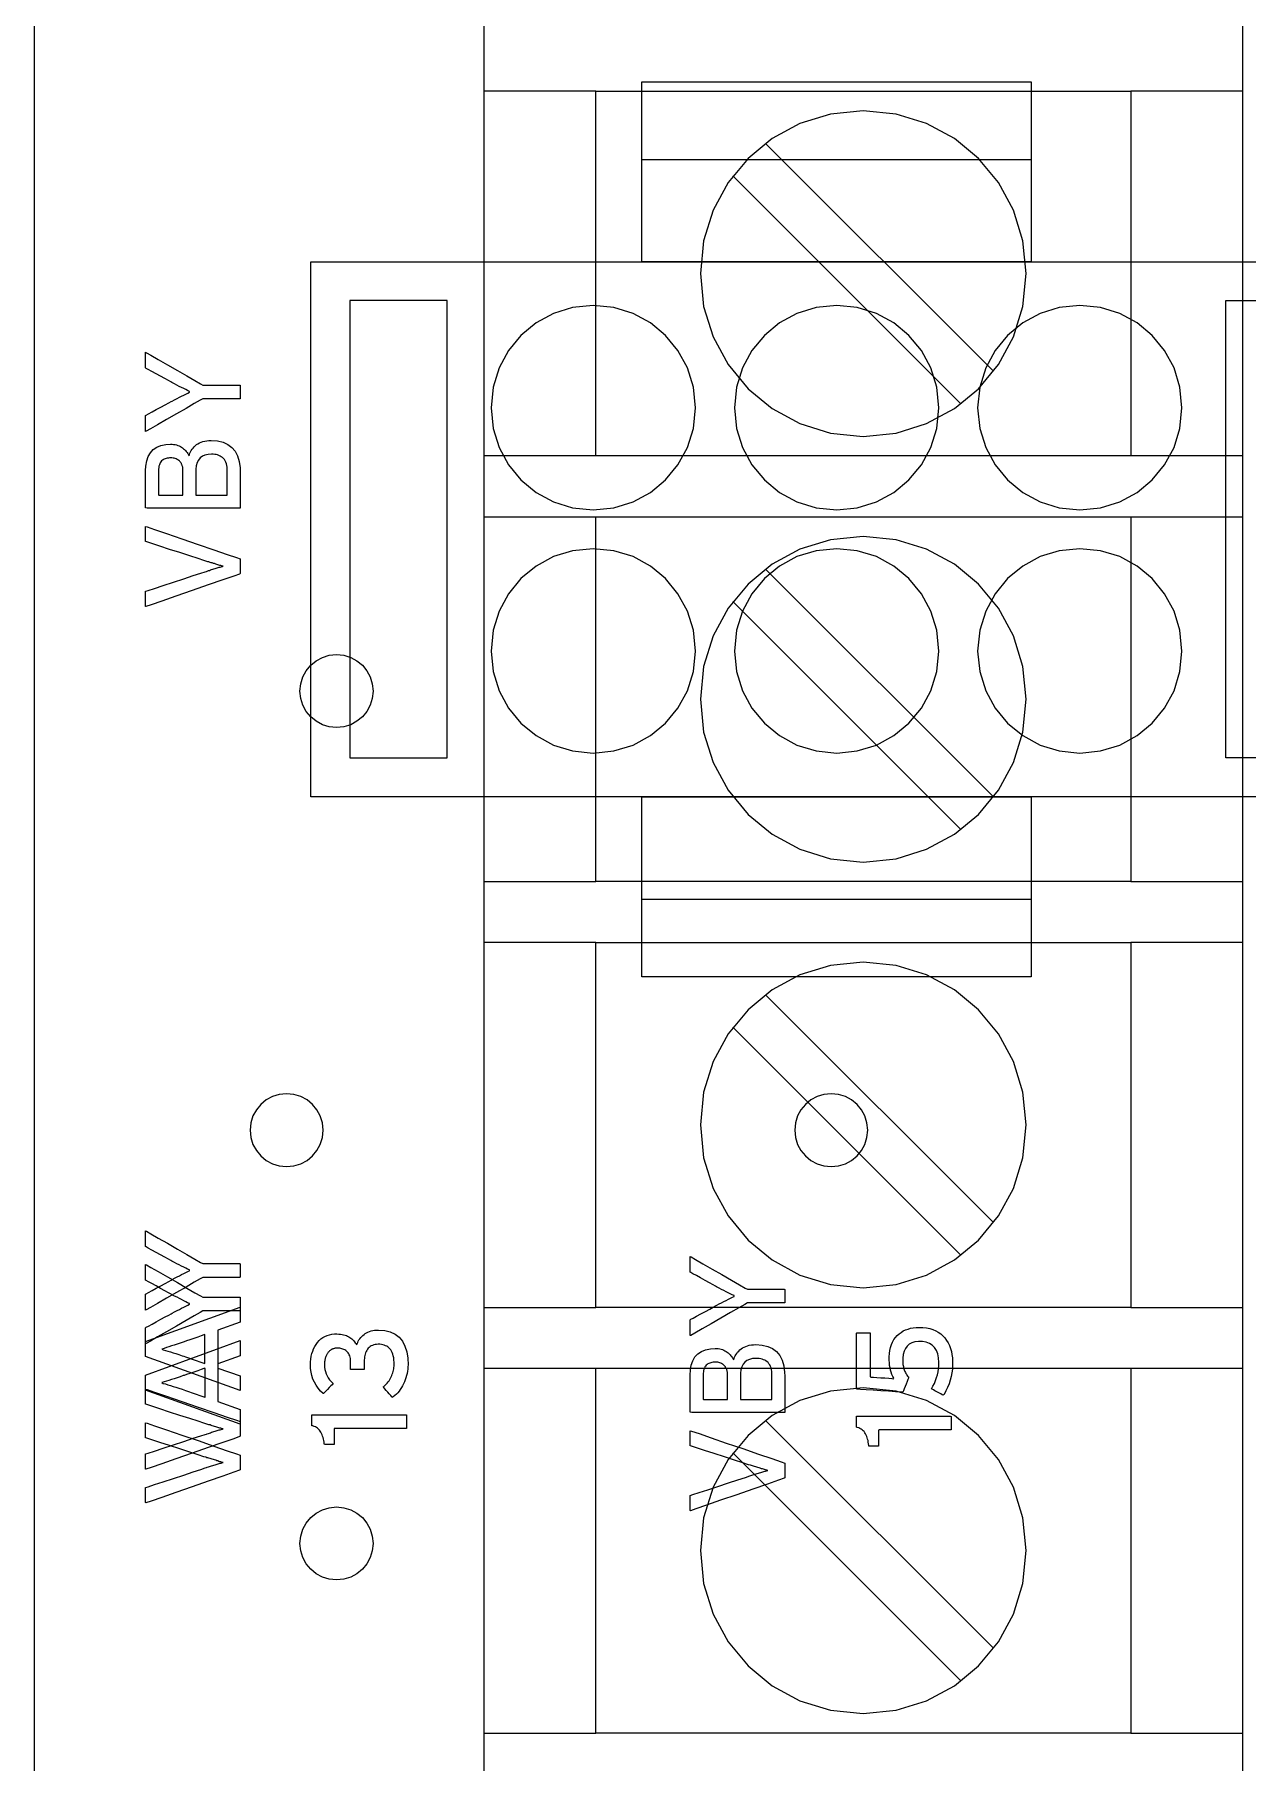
# Model space of a CAD drawing. Extents: x 1 to 47.7, y 0.2 to 35.
# Drawn here: x 38.361 to 39.608, y 9.098 to 10.874 of the extents above; entities that cross this region are included whole.
import ezdxf

# ---------------------------------------------------------------- set-up
doc = ezdxf.new("R2010")
doc.units = 0
doc.header["$MEASUREMENT"] = 0
for name, color, linetype in [('1_1__SCREW_TERMINAL_BLOCK_', 7, 'CONTINUOUS'), ('1_2__CONNECTORIZED_RELAY__', 7, 'CONTINUOUS'), ('8_0_____DWG', 7, 'CONTINUOUS')]:
    doc.layers.add(name, color=color, linetype=linetype)

msp = doc.modelspace()

# ---------------------------------------------------------------- linework, layer by layer
at = {"layer": '1_1__SCREW_TERMINAL_BLOCK_'}
for points in [[(38.823, 10.9467), (38.823, 10.7216), (38.823, 10.2521), (38.823, 10.0206), (38.823, 9.7999), (38.823, 9.6956), (38.823, 9.5964), (38.823, 9.5033), (38.823, 9.4168), (38.823, 9.338), (38.823, 9.2675), (38.823, 9.2062), (38.823, 9.1549), (38.823, 9.1144), (38.823, 9.0856)], [(39.603, 9.0856), (39.603, 9.1144), (39.603, 9.1549), (39.603, 9.2062), (39.603, 9.2675), (39.603, 9.338), (39.603, 9.4168), (39.603, 9.5033), (39.603, 9.5964), (39.603, 9.6956), (39.603, 9.7999), (39.603, 10.0206), (39.603, 10.2521), (39.603, 10.7216), (39.603, 10.9467)], [(38.9381, 10.8156), (38.823, 10.8156)], [(39.4879, 10.8156), (39.4879, 10.4406), (38.9381, 10.4406), (38.9381, 10.8156), (39.4879, 10.8156)], [(39.603, 10.8156), (39.4879, 10.8156)], [(39.1124, 10.7618), (39.3467, 10.5276)], [(39.3133, 10.4942), (39.079, 10.7284)], [(38.9381, 10.4406), (38.823, 10.4406)], [(39.603, 10.4406), (39.4879, 10.4406)], [(38.823, 10.3781), (38.9381, 10.3781)], [(39.4879, 10.3781), (39.4879, 10.0031), (38.9381, 10.0031), (38.9381, 10.3781), (39.4879, 10.3781)], [(39.4879, 10.3781), (39.603, 10.3781)], [(39.1124, 10.3243), (39.3467, 10.0901)], [(39.3133, 10.0566), (39.079, 10.2909)], [(38.823, 10.0031), (38.9381, 10.0031)], [(39.4879, 10.0031), (39.603, 10.0031)], [(38.9381, 9.9405), (38.823, 9.9405)], [(39.4879, 9.9405), (39.4879, 9.5655), (38.9381, 9.5655), (38.9381, 9.9405), (39.4879, 9.9405)], [(39.603, 9.9405), (39.4879, 9.9405)], [(39.1124, 9.8868), (39.3467, 9.6527)], [(39.3133, 9.6193), (39.079, 9.8535)], [(38.5727, 9.5503), (38.5497, 9.5422), (38.5497, 9.5032), (38.5727, 9.4952), (38.5727, 9.48), (38.4755, 9.515), (38.4755, 9.5305), (38.5727, 9.5659), (38.5727, 9.5503)], [(38.823, 9.5655), (38.9381, 9.5655)], [(39.4879, 9.5655), (39.603, 9.5655)], [(38.823, 9.503), (38.9381, 9.503)], [(39.4879, 9.503), (39.4879, 9.128), (38.9381, 9.128), (38.9381, 9.503), (39.4879, 9.503)], [(39.4879, 9.503), (39.603, 9.503)], [(39.1124, 9.4494), (39.3467, 9.2152)], [(39.3133, 9.1817), (39.079, 9.416)], [(38.823, 9.128), (38.9381, 9.128)], [(39.4879, 9.128), (39.603, 9.128)]]:
    msp.add_lwpolyline(points, dxfattribs=at)
for points in [[(39.213, 10.7954), (39.1793, 10.792), (39.1479, 10.7823), (39.1195, 10.7668), (39.0947, 10.7464), (39.0742, 10.7216), (39.0588, 10.6932), (39.049, 10.6618), (39.0456, 10.628), (39.049, 10.5943), (39.0588, 10.5629), (39.0742, 10.5345), (39.0947, 10.5097), (39.1195, 10.4893), (39.1479, 10.4739), (39.1793, 10.4641), (39.213, 10.4607), (39.2467, 10.4641), (39.2781, 10.4739), (39.3066, 10.4893), (39.3314, 10.5097), (39.3518, 10.5345), (39.3673, 10.5629), (39.377, 10.5943), (39.3804, 10.628), (39.377, 10.6618), (39.3673, 10.6932), (39.3518, 10.7216), (39.3314, 10.7464), (39.3066, 10.7668), (39.2781, 10.7823), (39.2467, 10.792)], [(38.5343, 10.5134), (38.5357, 10.5134), (38.5395, 10.5134), (38.545, 10.5134), (38.5514, 10.5134), (38.558, 10.5134), (38.5642, 10.5134), (38.5691, 10.5134), (38.5721, 10.5134), (38.5727, 10.5134), (38.5727, 10.5125), (38.5727, 10.5109), (38.5727, 10.5087), (38.5727, 10.5063), (38.5727, 10.5039), (38.5727, 10.5018), (38.5727, 10.5002), (38.5727, 10.4994), (38.572, 10.4993), (38.5687, 10.4993), (38.5636, 10.4993), (38.5574, 10.4993), (38.5508, 10.4993), (38.5444, 10.4993), (38.5391, 10.4993), (38.5355, 10.4993), (38.5343, 10.4993), (38.5317, 10.4979), (38.5256, 10.4944), (38.5171, 10.4895), (38.5072, 10.4838), (38.4971, 10.478), (38.4878, 10.4727), (38.4805, 10.4685), (38.4762, 10.466), (38.4755, 10.4657), (38.4755, 10.4669), (38.4755, 10.4689), (38.4755, 10.4714), (38.4755, 10.4743), (38.4755, 10.4771), (38.4755, 10.4795), (38.4755, 10.4813), (38.4755, 10.4821), (38.4762, 10.4825), (38.4786, 10.4838), (38.4822, 10.4858), (38.4866, 10.4882), (38.4913, 10.4907), (38.4956, 10.4931), (38.4993, 10.4951), (38.5017, 10.4964), (38.5028, 10.497), (38.5054, 10.4984), (38.5079, 10.4997), (38.5103, 10.5009), (38.5126, 10.5021), (38.5148, 10.5032), (38.5169, 10.5042), (38.5189, 10.5052), (38.5208, 10.5061), (38.5206, 10.5069), (38.5188, 10.5078), (38.5168, 10.5088), (38.5147, 10.5098), (38.5125, 10.5109), (38.5102, 10.5121), (38.5078, 10.5133), (38.5053, 10.5146), (38.5027, 10.516), (38.5016, 10.5166), (38.4991, 10.518), (38.4954, 10.5201), (38.4909, 10.5225), (38.4863, 10.525), (38.4819, 10.5274), (38.4783, 10.5294), (38.4761, 10.5306), (38.4755, 10.531), (38.4755, 10.5319), (38.4755, 10.5337), (38.4755, 10.5362), (38.4755, 10.5389), (38.4755, 10.5417), (38.4755, 10.5442), (38.4755, 10.5461), (38.4755, 10.5471), (38.4765, 10.5467), (38.4811, 10.544), (38.4886, 10.5397), (38.498, 10.5343), (38.5082, 10.5285), (38.518, 10.5228), (38.5263, 10.518), (38.5321, 10.5147)], [(38.5429, 10.4566), (38.5495, 10.456), (38.5552, 10.4547), (38.5602, 10.4524), (38.5643, 10.4493), (38.5676, 10.4454), (38.5701, 10.4406), (38.5717, 10.4349), (38.5726, 10.4284), (38.5727, 10.4241), (38.5727, 10.4215), (38.5727, 10.4169), (38.5727, 10.4111), (38.5727, 10.4046), (38.5727, 10.3982), (38.5727, 10.3927), (38.5727, 10.3887), (38.5727, 10.387), (38.5698, 10.387), (38.5606, 10.387), (38.547, 10.387), (38.5307, 10.387), (38.5138, 10.387), (38.498, 10.387), (38.4852, 10.387), (38.4772, 10.387), (38.4755, 10.3871), (38.4755, 10.3895), (38.4755, 10.394), (38.4755, 10.4), (38.4755, 10.4067), (38.4755, 10.4133), (38.4755, 10.4192), (38.4755, 10.4235), (38.4755, 10.4256), (38.4758, 10.4302), (38.4767, 10.4355), (38.4783, 10.4401), (38.4805, 10.4439), (38.4835, 10.4471), (38.4871, 10.4495), (38.4914, 10.4513), (38.4964, 10.4523), (38.5012, 10.4527), (38.5028, 10.4526), (38.5044, 10.4525), (38.5059, 10.4522), (38.5074, 10.4519), (38.5087, 10.4514), (38.5101, 10.4509), (38.5113, 10.4503), (38.5125, 10.4496), (38.5136, 10.4488), (38.5146, 10.448), (38.5156, 10.4471), (38.5166, 10.4461), (38.5174, 10.4451), (38.5182, 10.4441), (38.519, 10.443), (38.5197, 10.4418), (38.5203, 10.4408), (38.5207, 10.4422), (38.5212, 10.4436), (38.5218, 10.4449), (38.5225, 10.4462), (38.5234, 10.4474), (38.5243, 10.4487), (38.5254, 10.4499), (38.5266, 10.4511), (38.5279, 10.4522), (38.5294, 10.4532), (38.5309, 10.4541), (38.5326, 10.4548), (38.5344, 10.4554), (38.5363, 10.4559), (38.5384, 10.4562), (38.5406, 10.4565)], [(38.5433, 10.4425), (38.5397, 10.4422), (38.5366, 10.4414), (38.5339, 10.4402), (38.5317, 10.4385), (38.5299, 10.4363), (38.5285, 10.4337), (38.5276, 10.4306), (38.5272, 10.4271), (38.5272, 10.4253), (38.5272, 10.4231), (38.5272, 10.4196), (38.5272, 10.4153), (38.5272, 10.4107), (38.5272, 10.4064), (38.5272, 10.4029), (38.5272, 10.4007), (38.5273, 10.4003), (38.5294, 10.4003), (38.5333, 10.4003), (38.5385, 10.4003), (38.5443, 10.4003), (38.5499, 10.4003), (38.5547, 10.4003), (38.5582, 10.4003), (38.5594, 10.4003), (38.5594, 10.4013), (38.5594, 10.4039), (38.5594, 10.4077), (38.5594, 10.4121), (38.5594, 10.4165), (38.5594, 10.4206), (38.5594, 10.4237), (38.5594, 10.4253), (38.5594, 10.4269), (38.5593, 10.4289), (38.559, 10.4308), (38.5586, 10.4326), (38.558, 10.4342), (38.5573, 10.4356), (38.5565, 10.4369), (38.5556, 10.438), (38.5545, 10.439), (38.5534, 10.4398), (38.5522, 10.4405), (38.551, 10.4411), (38.5496, 10.4416), (38.5481, 10.442), (38.5466, 10.4422), (38.545, 10.4424)], [(38.5016, 10.4386), (38.5003, 10.4385), (38.4991, 10.4384), (38.4979, 10.4382), (38.4968, 10.438), (38.4958, 10.4376), (38.4947, 10.4372), (38.4938, 10.4367), (38.4929, 10.4361), (38.492, 10.4354), (38.4913, 10.4345), (38.4907, 10.4335), (38.4901, 10.4325), (38.4897, 10.4313), (38.4893, 10.43), (38.4891, 10.4286), (38.4889, 10.4271), (38.4888, 10.4255), (38.4888, 10.4246), (38.4888, 10.422), (38.4888, 10.4183), (38.4888, 10.414), (38.4888, 10.4096), (38.4888, 10.4055), (38.4888, 10.4023), (38.4888, 10.4005), (38.4891, 10.4003), (38.4909, 10.4003), (38.4941, 10.4003), (38.4981, 10.4003), (38.5025, 10.4003), (38.5068, 10.4003), (38.5105, 10.4003), (38.513, 10.4003), (38.514, 10.4003), (38.514, 10.4012), (38.514, 10.4038), (38.514, 10.4075), (38.514, 10.4118), (38.514, 10.4162), (38.514, 10.4203), (38.514, 10.4234), (38.514, 10.4253), (38.514, 10.4259), (38.514, 10.4268), (38.5139, 10.4275), (38.5138, 10.4283), (38.5137, 10.429), (38.5135, 10.4297), (38.5133, 10.4304), (38.5131, 10.431), (38.5128, 10.4316), (38.5126, 10.4321), (38.5123, 10.4327), (38.512, 10.4332), (38.5117, 10.4337), (38.5114, 10.4341), (38.511, 10.4346), (38.5106, 10.435), (38.5103, 10.4354), (38.5097, 10.436), (38.5088, 10.4366), (38.5079, 10.4371), (38.507, 10.4376), (38.506, 10.4379), (38.5049, 10.4382), (38.5039, 10.4384), (38.5027, 10.4385)], [(38.5727, 10.3348), (38.5727, 10.3343), (38.5727, 10.3327), (38.5727, 10.3305), (38.5727, 10.328), (38.5727, 10.3253), (38.5727, 10.3228), (38.5727, 10.3209), (38.5727, 10.3197), (38.5722, 10.3192), (38.5662, 10.3172), (38.5549, 10.3132), (38.54, 10.308), (38.5234, 10.3023), (38.5068, 10.2965), (38.4922, 10.2914), (38.4813, 10.2876), (38.4758, 10.2857), (38.4755, 10.286), (38.4755, 10.2873), (38.4755, 10.2894), (38.4755, 10.292), (38.4755, 10.2947), (38.4755, 10.2973), (38.4755, 10.2995), (38.4755, 10.301), (38.4756, 10.3015), (38.4783, 10.3024), (38.4847, 10.3045), (38.4937, 10.3075), (38.5041, 10.3109), (38.5148, 10.3144), (38.5245, 10.3176), (38.5323, 10.3201), (38.5368, 10.3216), (38.538, 10.322), (38.539, 10.3223), (38.5401, 10.3227), (38.5412, 10.323), (38.5423, 10.3234), (38.5434, 10.3238), (38.5445, 10.3241), (38.5457, 10.3245), (38.5469, 10.3249), (38.5481, 10.3253), (38.5492, 10.3256), (38.5503, 10.3259), (38.5513, 10.3262), (38.5522, 10.3264), (38.5531, 10.3267), (38.554, 10.3269), (38.5547, 10.3271), (38.5552, 10.3273), (38.5545, 10.3274), (38.5537, 10.3276), (38.5528, 10.3279), (38.5519, 10.3281), (38.5509, 10.3284), (38.5499, 10.3288), (38.5488, 10.3291), (38.5476, 10.3295), (38.5464, 10.3299), (38.5452, 10.3302), (38.544, 10.3306), (38.5429, 10.3309), (38.5418, 10.3312), (38.5406, 10.3316), (38.5396, 10.3319), (38.5385, 10.3322), (38.5375, 10.3325), (38.5355, 10.3332), (38.5297, 10.3351), (38.5211, 10.3379), (38.5108, 10.3412), (38.5002, 10.3446), (38.4901, 10.3479), (38.482, 10.3505), (38.4768, 10.3522), (38.4755, 10.3526), (38.4755, 10.3535), (38.4755, 10.3553), (38.4755, 10.3576), (38.4755, 10.3603), (38.4755, 10.3629), (38.4755, 10.3653), (38.4755, 10.3671), (38.4755, 10.3681), (38.4771, 10.3677), (38.4847, 10.3651), (38.4972, 10.3608), (38.5127, 10.3554), (38.5295, 10.3497), (38.5457, 10.3441), (38.5595, 10.3394), (38.5691, 10.3361)], [(39.213, 10.3579), (39.1793, 10.3545), (39.1479, 10.3448), (39.1195, 10.3293), (39.0947, 10.3089), (39.0742, 10.2841), (39.0588, 10.2557), (39.049, 10.2242), (39.0456, 10.1905), (39.049, 10.1568), (39.0588, 10.1254), (39.0742, 10.097), (39.0947, 10.0722), (39.1195, 10.0518), (39.1479, 10.0364), (39.1793, 10.0266), (39.213, 10.0232), (39.2467, 10.0266), (39.2781, 10.0364), (39.3066, 10.0518), (39.3314, 10.0722), (39.3518, 10.097), (39.3673, 10.1254), (39.377, 10.1568), (39.3804, 10.1905), (39.377, 10.2242), (39.3673, 10.2557), (39.3518, 10.2841), (39.3314, 10.3089), (39.3066, 10.3293), (39.2781, 10.3448), (39.2467, 10.3545)], [(38.6718, 10.2365), (38.6793, 10.2357), (38.6864, 10.2335), (38.6927, 10.2301), (38.6983, 10.2255), (38.7029, 10.2199), (38.7063, 10.2136), (38.7085, 10.2065), (38.7093, 10.199), (38.7085, 10.1914), (38.7063, 10.1844), (38.7029, 10.178), (38.6983, 10.1724), (38.6927, 10.1679), (38.6864, 10.1644), (38.6793, 10.1622), (38.6718, 10.1615), (38.6642, 10.1622), (38.6572, 10.1644), (38.6508, 10.1679), (38.6452, 10.1724), (38.6407, 10.178), (38.6372, 10.1844), (38.635, 10.1914), (38.6342, 10.199), (38.635, 10.2065), (38.6372, 10.2136), (38.6407, 10.2199), (38.6452, 10.2255), (38.6508, 10.2301), (38.6572, 10.2335), (38.6642, 10.2357)], [(39.213, 9.9204), (39.1793, 9.917), (39.1479, 9.9072), (39.1195, 9.8918), (39.0947, 9.8714), (39.0742, 9.8466), (39.0588, 9.8182), (39.049, 9.7868), (39.0456, 9.7531), (39.049, 9.7194), (39.0588, 9.6879), (39.0742, 9.6595), (39.0947, 9.6347), (39.1195, 9.6143), (39.1479, 9.5988), (39.1793, 9.5891), (39.213, 9.5857), (39.2467, 9.5891), (39.2781, 9.5988), (39.3066, 9.6143), (39.3314, 9.6347), (39.3518, 9.6595), (39.3673, 9.6879), (39.377, 9.7194), (39.3804, 9.7531), (39.377, 9.7868), (39.3673, 9.8182), (39.3518, 9.8466), (39.3314, 9.8714), (39.3066, 9.8918), (39.2781, 9.9072), (39.2467, 9.917)], [(38.5343, 9.6105), (38.5357, 9.6105), (38.5395, 9.6105), (38.545, 9.6105), (38.5514, 9.6105), (38.558, 9.6105), (38.5642, 9.6105), (38.5691, 9.6105), (38.5721, 9.6105), (38.5727, 9.6104), (38.5727, 9.6096), (38.5727, 9.6079), (38.5727, 9.6058), (38.5727, 9.6034), (38.5727, 9.601), (38.5727, 9.5988), (38.5727, 9.5972), (38.5727, 9.5965), (38.572, 9.5964), (38.5687, 9.5964), (38.5636, 9.5964), (38.5574, 9.5964), (38.5508, 9.5964), (38.5444, 9.5964), (38.5391, 9.5964), (38.5355, 9.5964), (38.5343, 9.5964), (38.5317, 9.5949), (38.5256, 9.5914), (38.5171, 9.5865), (38.5072, 9.5809), (38.4971, 9.5751), (38.4878, 9.5697), (38.4805, 9.5655), (38.4762, 9.5631), (38.4755, 9.5628), (38.4755, 9.5639), (38.4755, 9.5659), (38.4755, 9.5685), (38.4755, 9.5713), (38.4755, 9.5741), (38.4755, 9.5766), (38.4755, 9.5784), (38.4755, 9.5792), (38.4762, 9.5796), (38.4786, 9.5809), (38.4822, 9.5829), (38.4866, 9.5853), (38.4913, 9.5878), (38.4956, 9.5902), (38.4993, 9.5922), (38.5017, 9.5935), (38.5028, 9.5941), (38.5054, 9.5955), (38.5079, 9.5968), (38.5103, 9.598), (38.5126, 9.5992), (38.5148, 9.6003), (38.5169, 9.6013), (38.5189, 9.6023), (38.5208, 9.6032), (38.5206, 9.604), (38.5188, 9.6049), (38.5168, 9.6059), (38.5147, 9.6069), (38.5125, 9.608), (38.5102, 9.6092), (38.5078, 9.6104), (38.5053, 9.6117), (38.5027, 9.6131), (38.5016, 9.6137), (38.4991, 9.6151), (38.4954, 9.6171), (38.4909, 9.6196), (38.4863, 9.6221), (38.4819, 9.6245), (38.4783, 9.6265), (38.4761, 9.6277), (38.4755, 9.628), (38.4755, 9.629), (38.4755, 9.6308), (38.4755, 9.6332), (38.4755, 9.636), (38.4755, 9.6388), (38.4755, 9.6413), (38.4755, 9.6432), (38.4755, 9.6442), (38.4765, 9.6438), (38.4811, 9.6411), (38.4886, 9.6368), (38.498, 9.6314), (38.5082, 9.6255), (38.518, 9.6199), (38.5263, 9.6151), (38.5321, 9.6118)], [(38.5143, 9.5299), (38.5111, 9.5288), (38.508, 9.5278), (38.5051, 9.5268), (38.5023, 9.5259), (38.4996, 9.525), (38.497, 9.5242), (38.4946, 9.5234), (38.4923, 9.5227), (38.4937, 9.5221), (38.496, 9.5214), (38.4985, 9.5206), (38.5011, 9.5198), (38.5039, 9.5189), (38.5068, 9.518), (38.5099, 9.517), (38.5131, 9.5159), (38.5147, 9.5153), (38.5166, 9.5147), (38.5197, 9.5136), (38.5235, 9.5123), (38.5276, 9.5109), (38.5314, 9.5095), (38.5344, 9.5085), (38.5363, 9.5078), (38.5366, 9.5079), (38.5366, 9.51), (38.5366, 9.5139), (38.5366, 9.5189), (38.5366, 9.5243), (38.5366, 9.5296), (38.5366, 9.534), (38.5366, 9.5369), (38.5366, 9.5377), (38.5354, 9.5372), (38.5327, 9.5363), (38.5291, 9.535), (38.525, 9.5336), (38.5211, 9.5323), (38.5176, 9.5311), (38.5152, 9.5302)], [(39.213, 9.4828), (39.1793, 9.4794), (39.1479, 9.4697), (39.1195, 9.4543), (39.0947, 9.4338), (39.0742, 9.4091), (39.0588, 9.3807), (39.049, 9.3493), (39.0456, 9.3156), (39.049, 9.2818), (39.0588, 9.2504), (39.0742, 9.222), (39.0947, 9.1972), (39.1195, 9.1767), (39.1479, 9.1613), (39.1793, 9.1516), (39.213, 9.1482), (39.2467, 9.1516), (39.2781, 9.1613), (39.3066, 9.1767), (39.3314, 9.1972), (39.3518, 9.222), (39.3673, 9.2504), (39.377, 9.2818), (39.3804, 9.3156), (39.377, 9.3493), (39.3673, 9.3807), (39.3518, 9.4091), (39.3314, 9.4338), (39.3066, 9.4543), (39.2781, 9.4697), (39.2467, 9.4794)], [(38.5727, 9.4482), (38.5727, 9.4477), (38.5727, 9.4461), (38.5727, 9.444), (38.5727, 9.4414), (38.5727, 9.4387), (38.5727, 9.4363), (38.5727, 9.4343), (38.5727, 9.4331), (38.5722, 9.4327), (38.5662, 9.4306), (38.5549, 9.4266), (38.54, 9.4215), (38.5234, 9.4157), (38.5068, 9.4099), (38.4922, 9.4048), (38.4813, 9.401), (38.4758, 9.3992), (38.4755, 9.3994), (38.4755, 9.4007), (38.4755, 9.4028), (38.4755, 9.4054), (38.4755, 9.4081), (38.4755, 9.4107), (38.4755, 9.4129), (38.4755, 9.4144), (38.4756, 9.4149), (38.4783, 9.4158), (38.4847, 9.4179), (38.4937, 9.4209), (38.5041, 9.4243), (38.5148, 9.4278), (38.5245, 9.431), (38.5323, 9.4335), (38.5368, 9.435), (38.538, 9.4354), (38.539, 9.4357), (38.5401, 9.4361), (38.5412, 9.4364), (38.5423, 9.4368), (38.5434, 9.4372), (38.5445, 9.4376), (38.5457, 9.4379), (38.5469, 9.4383), (38.5481, 9.4387), (38.5492, 9.439), (38.5503, 9.4393), (38.5513, 9.4396), (38.5522, 9.4398), (38.5531, 9.4401), (38.554, 9.4403), (38.5547, 9.4405), (38.5552, 9.4407), (38.5545, 9.4409), (38.5537, 9.4411), (38.5528, 9.4413), (38.5519, 9.4416), (38.5509, 9.4418), (38.5499, 9.4422), (38.5488, 9.4425), (38.5476, 9.4429), (38.5464, 9.4433), (38.5452, 9.4436), (38.544, 9.444), (38.5429, 9.4443), (38.5418, 9.4447), (38.5406, 9.445), (38.5396, 9.4453), (38.5385, 9.4456), (38.5375, 9.446), (38.5355, 9.4466), (38.5297, 9.4485), (38.5211, 9.4513), (38.5108, 9.4546), (38.5002, 9.458), (38.4901, 9.4613), (38.482, 9.4639), (38.4768, 9.4656), (38.4755, 9.4661), (38.4755, 9.4669), (38.4755, 9.4687), (38.4755, 9.471), (38.4755, 9.4737), (38.4755, 9.4764), (38.4755, 9.4787), (38.4755, 9.4806), (38.4755, 9.4815), (38.4771, 9.4811), (38.4847, 9.4785), (38.4972, 9.4742), (38.5127, 9.4688), (38.5295, 9.4631), (38.5457, 9.4575), (38.5595, 9.4528), (38.5691, 9.4495)], [(38.6718, 9.3605), (38.6793, 9.3597), (38.6864, 9.3575), (38.6927, 9.3541), (38.6983, 9.3495), (38.7029, 9.3439), (38.7063, 9.3376), (38.7085, 9.3305), (38.7093, 9.323), (38.7085, 9.3154), (38.7063, 9.3084), (38.7029, 9.302), (38.6983, 9.2964), (38.6927, 9.2919), (38.6864, 9.2884), (38.6793, 9.2862), (38.6718, 9.2855), (38.6642, 9.2862), (38.6572, 9.2884), (38.6508, 9.2919), (38.6452, 9.2964), (38.6407, 9.302), (38.6372, 9.3084), (38.635, 9.3154), (38.6342, 9.323), (38.635, 9.3305), (38.6372, 9.3376), (38.6407, 9.3439), (38.6452, 9.3495), (38.6508, 9.3541), (38.6572, 9.3575), (38.6642, 9.3597)]]:
    msp.add_lwpolyline(points, close=True, dxfattribs=at)
at = {"layer": '1_2__CONNECTORIZED_RELAY__'}
for points in [[(39.3855, 10.8251), (39.3855, 10.6401), (38.9855, 10.6401), (38.9855, 10.8251), (39.3855, 10.8251)], [(38.9855, 10.7452), (39.3855, 10.7452)], [(39.7255, 10.6401), (39.7255, 10.0903), (38.6455, 10.0903), (38.6455, 10.6401), (39.7255, 10.6401)], [(38.6856, 10.6002), (38.6856, 10.1302), (38.7855, 10.1302), (38.7855, 10.6002), (38.6856, 10.6002)], [(39.6856, 10.6002), (39.6856, 10.1302), (39.5855, 10.1302), (39.5855, 10.6002), (39.6856, 10.6002)], [(39.3855, 10.0903), (39.3855, 9.9053), (38.9855, 9.9053), (38.9855, 10.0903), (39.3855, 10.0903)], [(38.9855, 9.9852), (39.3855, 9.9852)], [(38.5727, 9.5158), (38.5497, 9.5076), (38.5497, 9.4687), (38.5727, 9.4607), (38.5727, 9.4455), (38.4756, 9.4805), (38.4756, 9.496), (38.5727, 9.5314), (38.5727, 9.5158)]]:
    msp.add_lwpolyline(points, dxfattribs=at)
for points in [[(39.0405, 10.4901), (39.0384, 10.5113), (39.0323, 10.5311), (39.0226, 10.549), (39.0098, 10.5645), (38.9943, 10.5773), (38.9765, 10.587), (38.9568, 10.5931), (38.9356, 10.5953), (38.9144, 10.5931), (38.8947, 10.587), (38.8768, 10.5773), (38.8613, 10.5645), (38.8484, 10.549), (38.8388, 10.5311), (38.8326, 10.5113), (38.8305, 10.4901), (38.8326, 10.4689), (38.8388, 10.4493), (38.8484, 10.4315), (38.8613, 10.4159), (38.8768, 10.4031), (38.8947, 10.3935), (38.9144, 10.3874), (38.9356, 10.3853), (38.9568, 10.3874), (38.9765, 10.3935), (38.9943, 10.4031), (39.0098, 10.4159), (39.0226, 10.4315), (39.0323, 10.4493), (39.0384, 10.4689)], [(39.2906, 10.4901), (39.2885, 10.5113), (39.2824, 10.5311), (39.2727, 10.549), (39.2599, 10.5645), (39.2444, 10.5773), (39.2266, 10.587), (39.2069, 10.5931), (39.1857, 10.5953), (39.1645, 10.5931), (39.1448, 10.587), (39.1269, 10.5773), (39.1114, 10.5645), (39.0986, 10.549), (39.0889, 10.5311), (39.0827, 10.5113), (39.0806, 10.4901), (39.0827, 10.4689), (39.0889, 10.4493), (39.0986, 10.4315), (39.1114, 10.4159), (39.1269, 10.4031), (39.1448, 10.3935), (39.1645, 10.3874), (39.1857, 10.3853), (39.2069, 10.3874), (39.2266, 10.3935), (39.2444, 10.4031), (39.2599, 10.4159), (39.2727, 10.4315), (39.2824, 10.4493), (39.2885, 10.4689)], [(39.5405, 10.4901), (39.5384, 10.5113), (39.5323, 10.5311), (39.5226, 10.549), (39.5098, 10.5645), (39.4943, 10.5773), (39.4765, 10.587), (39.4568, 10.5931), (39.4356, 10.5953), (39.4144, 10.5931), (39.3947, 10.587), (39.3769, 10.5773), (39.3613, 10.5645), (39.3485, 10.549), (39.3388, 10.5311), (39.3327, 10.5113), (39.3305, 10.4901), (39.3327, 10.4689), (39.3388, 10.4493), (39.3485, 10.4315), (39.3613, 10.4159), (39.3769, 10.4031), (39.3947, 10.3935), (39.4144, 10.3874), (39.4356, 10.3853), (39.4568, 10.3874), (39.4765, 10.3935), (39.4943, 10.4031), (39.5098, 10.4159), (39.5226, 10.4315), (39.5323, 10.4493), (39.5384, 10.4689)], [(39.0405, 10.2401), (39.0384, 10.2614), (39.0323, 10.2811), (39.0226, 10.299), (39.0098, 10.3146), (38.9943, 10.3274), (38.9765, 10.3371), (38.9568, 10.3432), (38.9356, 10.3453), (38.9144, 10.3432), (38.8947, 10.3371), (38.8768, 10.3274), (38.8613, 10.3146), (38.8484, 10.299), (38.8388, 10.2811), (38.8326, 10.2614), (38.8305, 10.2401), (38.8326, 10.219), (38.8388, 10.1993), (38.8484, 10.1815), (38.8613, 10.166), (38.8768, 10.1532), (38.8947, 10.1435), (38.9144, 10.1374), (38.9356, 10.1353), (38.9568, 10.1374), (38.9765, 10.1435), (38.9943, 10.1532), (39.0098, 10.166), (39.0226, 10.1815), (39.0323, 10.1993), (39.0384, 10.219)], [(39.2906, 10.2401), (39.2885, 10.2614), (39.2824, 10.2811), (39.2727, 10.299), (39.2599, 10.3146), (39.2444, 10.3274), (39.2266, 10.3371), (39.2069, 10.3432), (39.1857, 10.3453), (39.1645, 10.3432), (39.1448, 10.3371), (39.1269, 10.3274), (39.1114, 10.3146), (39.0986, 10.299), (39.0889, 10.2811), (39.0827, 10.2614), (39.0806, 10.2401), (39.0827, 10.219), (39.0889, 10.1993), (39.0986, 10.1815), (39.1114, 10.166), (39.1269, 10.1532), (39.1448, 10.1435), (39.1645, 10.1374), (39.1857, 10.1353), (39.2069, 10.1374), (39.2266, 10.1435), (39.2444, 10.1532), (39.2599, 10.166), (39.2727, 10.1815), (39.2824, 10.1993), (39.2885, 10.219)], [(39.5405, 10.2401), (39.5384, 10.2614), (39.5323, 10.2811), (39.5226, 10.299), (39.5098, 10.3146), (39.4943, 10.3274), (39.4765, 10.3371), (39.4568, 10.3432), (39.4356, 10.3453), (39.4144, 10.3432), (39.3947, 10.3371), (39.3769, 10.3274), (39.3613, 10.3146), (39.3485, 10.299), (39.3388, 10.2811), (39.3327, 10.2614), (39.3305, 10.2401), (39.3327, 10.219), (39.3388, 10.1993), (39.3485, 10.1815), (39.3613, 10.166), (39.3769, 10.1532), (39.3947, 10.1435), (39.4144, 10.1374), (39.4356, 10.1353), (39.4568, 10.1374), (39.4765, 10.1435), (39.4943, 10.1532), (39.5098, 10.166), (39.5226, 10.1815), (39.5323, 10.1993), (39.5384, 10.219)], [(38.6205, 9.7102), (38.628, 9.711), (38.6351, 9.7131), (38.6415, 9.7166), (38.647, 9.7212), (38.6516, 9.7267), (38.655, 9.7331), (38.6572, 9.7401), (38.658, 9.7477), (38.6572, 9.7553), (38.655, 9.7623), (38.6516, 9.7687), (38.647, 9.7742), (38.6415, 9.7788), (38.6351, 9.7822), (38.628, 9.7844), (38.6205, 9.7852), (38.6129, 9.7844), (38.6059, 9.7822), (38.5995, 9.7788), (38.594, 9.7742), (38.5894, 9.7687), (38.5859, 9.7623), (38.5837, 9.7553), (38.583, 9.7477), (38.5837, 9.7401), (38.5859, 9.7331), (38.5894, 9.7267), (38.594, 9.7212), (38.5995, 9.7166), (38.6059, 9.7131), (38.6129, 9.711)], [(39.1801, 9.7102), (39.1876, 9.711), (39.1947, 9.7131), (39.201, 9.7166), (39.2066, 9.7212), (39.2112, 9.7267), (39.2146, 9.7331), (39.2168, 9.7401), (39.2176, 9.7477), (39.2168, 9.7553), (39.2146, 9.7623), (39.2112, 9.7687), (39.2066, 9.7742), (39.201, 9.7788), (39.1947, 9.7822), (39.1876, 9.7844), (39.1801, 9.7852), (39.1725, 9.7844), (39.1655, 9.7822), (39.1591, 9.7788), (39.1535, 9.7742), (39.149, 9.7687), (39.1455, 9.7623), (39.1433, 9.7553), (39.1426, 9.7477), (39.1433, 9.7401), (39.1455, 9.7331), (39.149, 9.7267), (39.1535, 9.7212), (39.1591, 9.7166), (39.1655, 9.7131), (39.1725, 9.711)], [(38.5343, 9.576), (38.5358, 9.576), (38.5396, 9.576), (38.545, 9.576), (38.5514, 9.576), (38.558, 9.576), (38.5642, 9.576), (38.5691, 9.576), (38.5721, 9.576), (38.5727, 9.5759), (38.5727, 9.5751), (38.5727, 9.5734), (38.5727, 9.5713), (38.5727, 9.5688), (38.5727, 9.5664), (38.5727, 9.5643), (38.5727, 9.5627), (38.5727, 9.5619), (38.572, 9.5619), (38.5687, 9.5619), (38.5637, 9.5619), (38.5574, 9.5619), (38.5508, 9.5619), (38.5444, 9.5619), (38.5391, 9.5619), (38.5355, 9.5619), (38.5343, 9.5619), (38.5317, 9.5604), (38.5256, 9.5569), (38.5171, 9.552), (38.5072, 9.5464), (38.4971, 9.5405), (38.4879, 9.5352), (38.4805, 9.531), (38.4762, 9.5285), (38.4756, 9.5283), (38.4756, 9.5294), (38.4756, 9.5314), (38.4756, 9.534), (38.4756, 9.5368), (38.4756, 9.5396), (38.4756, 9.5421), (38.4756, 9.5439), (38.4756, 9.5447), (38.4762, 9.5451), (38.4786, 9.5464), (38.4823, 9.5484), (38.4866, 9.5508), (38.4913, 9.5533), (38.4957, 9.5557), (38.4993, 9.5577), (38.5017, 9.559), (38.5028, 9.5596), (38.5054, 9.561), (38.5079, 9.5622), (38.5103, 9.5635), (38.5126, 9.5646), (38.5148, 9.5657), (38.5169, 9.5668), (38.5189, 9.5678), (38.5208, 9.5687), (38.5207, 9.5695), (38.5188, 9.5704), (38.5168, 9.5713), (38.5147, 9.5724), (38.5125, 9.5735), (38.5103, 9.5746), (38.5079, 9.5759), (38.5053, 9.5772), (38.5027, 9.5786), (38.5017, 9.5792), (38.4991, 9.5806), (38.4954, 9.5826), (38.4909, 9.585), (38.4863, 9.5876), (38.4819, 9.59), (38.4784, 9.5919), (38.4761, 9.5932), (38.4756, 9.5935), (38.4756, 9.5944), (38.4756, 9.5963), (38.4756, 9.5987), (38.4756, 9.6015), (38.4756, 9.6043), (38.4756, 9.6068), (38.4756, 9.6087), (38.4756, 9.6097), (38.4765, 9.6092), (38.4811, 9.6066), (38.4886, 9.6023), (38.498, 9.5969), (38.5082, 9.591), (38.518, 9.5854), (38.5263, 9.5806), (38.5321, 9.5773)], [(39.0939, 9.5842), (39.0953, 9.5842), (39.0991, 9.5842), (39.1046, 9.5842), (39.111, 9.5842), (39.1176, 9.5842), (39.1238, 9.5842), (39.1287, 9.5842), (39.1317, 9.5842), (39.1323, 9.5841), (39.1323, 9.5832), (39.1323, 9.5816), (39.1323, 9.5794), (39.1323, 9.577), (39.1323, 9.5746), (39.1323, 9.5725), (39.1323, 9.5709), (39.1323, 9.5701), (39.1316, 9.5701), (39.1283, 9.5701), (39.1232, 9.5701), (39.117, 9.5701), (39.1104, 9.5701), (39.104, 9.5701), (39.0987, 9.5701), (39.0951, 9.5701), (39.0939, 9.5701), (39.0913, 9.5686), (39.0852, 9.5651), (39.0767, 9.5602), (39.0668, 9.5545), (39.0567, 9.5487), (39.0474, 9.5434), (39.0401, 9.5392), (39.0358, 9.5367), (39.0351, 9.5365), (39.0351, 9.5376), (39.0351, 9.5396), (39.0351, 9.5422), (39.0351, 9.545), (39.0351, 9.5478), (39.0351, 9.5502), (39.0351, 9.552), (39.0351, 9.5529), (39.0358, 9.5533), (39.0382, 9.5546), (39.0418, 9.5565), (39.0462, 9.5589), (39.0509, 9.5615), (39.0552, 9.5639), (39.0589, 9.5658), (39.0613, 9.5671), (39.0624, 9.5678), (39.065, 9.5691), (39.0675, 9.5704), (39.0699, 9.5716), (39.0722, 9.5728), (39.0744, 9.5739), (39.0765, 9.575), (39.0785, 9.5759), (39.0804, 9.5768), (39.0802, 9.5777), (39.0784, 9.5786), (39.0764, 9.5795), (39.0743, 9.5805), (39.0721, 9.5816), (39.0698, 9.5828), (39.0674, 9.5841), (39.0649, 9.5854), (39.0623, 9.5868), (39.0612, 9.5873), (39.0587, 9.5887), (39.055, 9.5908), (39.0505, 9.5932), (39.0459, 9.5958), (39.0415, 9.5982), (39.0379, 9.6001), (39.0357, 9.6014), (39.0351, 9.6017), (39.0351, 9.6026), (39.0351, 9.6044), (39.0351, 9.6069), (39.0351, 9.6097), (39.0351, 9.6124), (39.0351, 9.6149), (39.0351, 9.6168), (39.0351, 9.6178), (39.0361, 9.6174), (39.0407, 9.6148), (39.0482, 9.6104), (39.0576, 9.605), (39.0678, 9.5992), (39.0776, 9.5936), (39.0859, 9.5888), (39.0917, 9.5854)], [(38.7149, 9.5422), (38.7213, 9.5417), (38.727, 9.5403), (38.7319, 9.538), (38.736, 9.5348), (38.7394, 9.5307), (38.742, 9.5258), (38.7439, 9.52), (38.745, 9.5134), (38.7453, 9.5066), (38.7452, 9.5043), (38.745, 9.5021), (38.7446, 9.4999), (38.7442, 9.4976), (38.7437, 9.4955), (38.7431, 9.4933), (38.7424, 9.4912), (38.7416, 9.4891), (38.7407, 9.487), (38.7396, 9.485), (38.7385, 9.4831), (38.7373, 9.4813), (38.7361, 9.4796), (38.7347, 9.4779), (38.7333, 9.4764), (38.7317, 9.475), (38.7301, 9.4737), (38.7291, 9.4731), (38.7285, 9.4738), (38.7274, 9.475), (38.726, 9.4766), (38.7245, 9.4784), (38.7229, 9.4802), (38.7215, 9.4818), (38.7204, 9.4831), (38.7198, 9.4838), (38.7205, 9.4844), (38.7216, 9.4855), (38.7228, 9.4866), (38.7238, 9.4878), (38.7248, 9.489), (38.7257, 9.4902), (38.7265, 9.4915), (38.7273, 9.4928), (38.7279, 9.4941), (38.7286, 9.4955), (38.7291, 9.4969), (38.7296, 9.4983), (38.73, 9.4997), (38.7303, 9.5011), (38.7306, 9.5025), (38.7307, 9.5039), (38.7309, 9.5053), (38.7309, 9.5068), (38.7309, 9.5091), (38.7307, 9.5114), (38.7305, 9.5136), (38.7301, 9.5156), (38.7296, 9.5174), (38.729, 9.5191), (38.7283, 9.5205), (38.7275, 9.5219), (38.7266, 9.523), (38.7256, 9.524), (38.7245, 9.5249), (38.7234, 9.5256), (38.7221, 9.5262), (38.7208, 9.5267), (38.7194, 9.5271), (38.7179, 9.5274), (38.7163, 9.5276), (38.7146, 9.5276), (38.713, 9.5275), (38.7114, 9.5273), (38.71, 9.527), (38.7087, 9.5265), (38.7074, 9.526), (38.7063, 9.5253), (38.7053, 9.5245), (38.7043, 9.5236), (38.7035, 9.5226), (38.7028, 9.5214), (38.7022, 9.5202), (38.7016, 9.519), (38.7012, 9.5176), (38.7008, 9.5162), (38.7005, 9.5147), (38.7004, 9.5131), (38.7003, 9.5115), (38.7002, 9.5105), (38.7002, 9.5099), (38.7002, 9.5089), (38.7002, 9.5076), (38.7002, 9.5061), (38.7002, 9.5046), (38.7002, 9.5033), (38.7002, 9.5023), (38.7002, 9.5018), (38.7001, 9.5017), (38.6991, 9.5017), (38.6974, 9.5017), (38.6952, 9.5017), (38.6929, 9.5017), (38.6905, 9.5017), (38.6885, 9.5017), (38.6869, 9.5017), (38.6862, 9.5017), (38.6861, 9.5019), (38.6861, 9.5026), (38.6861, 9.5037), (38.6861, 9.505), (38.6861, 9.5065), (38.6861, 9.5079), (38.6861, 9.5091), (38.6861, 9.51), (38.6861, 9.5104), (38.6861, 9.5117), (38.686, 9.5131), (38.6857, 9.5144), (38.6854, 9.5156), (38.6849, 9.5168), (38.6844, 9.5178), (38.6837, 9.5188), (38.683, 9.5197), (38.6821, 9.5205), (38.6812, 9.5212), (38.6803, 9.5218), (38.6793, 9.5223), (38.6783, 9.5227), (38.6773, 9.5231), (38.6762, 9.5234), (38.675, 9.5236), (38.6738, 9.5237), (38.6727, 9.5237), (38.6722, 9.5237), (38.6717, 9.5237), (38.6713, 9.5236), (38.6707, 9.5236), (38.6702, 9.5235), (38.6697, 9.5234), (38.6692, 9.5233), (38.6687, 9.5231), (38.6681, 9.523), (38.6676, 9.5227), (38.6671, 9.5225), (38.6666, 9.5222), (38.6661, 9.5219), (38.6656, 9.5215), (38.6651, 9.5212), (38.6647, 9.5208), (38.6642, 9.5203), (38.6638, 9.5199), (38.6633, 9.5194), (38.6629, 9.5189), (38.6625, 9.5183), (38.6621, 9.5177), (38.6617, 9.5171), (38.6613, 9.5164), (38.661, 9.5157), (38.6607, 9.515), (38.6604, 9.5142), (38.6602, 9.5134), (38.66, 9.5125), (38.6598, 9.5116), (38.6596, 9.5106), (38.6595, 9.5096), (38.6594, 9.5085), (38.6594, 9.5074), (38.6594, 9.5063), (38.6594, 9.5042), (38.6597, 9.5018), (38.6603, 9.4995), (38.661, 9.4973), (38.662, 9.4952), (38.6632, 9.4932), (38.6646, 9.4912), (38.6663, 9.4894), (38.6681, 9.4876), (38.6681, 9.487), (38.6672, 9.4861), (38.6659, 9.4848), (38.6643, 9.4831), (38.6625, 9.4813), (38.6609, 9.4796), (38.6595, 9.4782), (38.6585, 9.4772), (38.6581, 9.4769), (38.6554, 9.4796), (38.6529, 9.4824), (38.6508, 9.4855), (38.649, 9.4886), (38.6475, 9.4919), (38.6464, 9.4954), (38.6456, 9.499), (38.6451, 9.5028), (38.645, 9.5066), (38.6451, 9.5096), (38.6454, 9.5125), (38.6458, 9.5153), (38.6465, 9.518), (38.6473, 9.5205), (38.6482, 9.523), (38.6494, 9.5253), (38.6507, 9.5275), (38.6522, 9.5296), (38.6539, 9.5315), (38.6557, 9.5331), (38.6577, 9.5345), (38.6598, 9.5357), (38.662, 9.5367), (38.6645, 9.5375), (38.667, 9.538), (38.6698, 9.5383), (38.6722, 9.5383), (38.6741, 9.5382), (38.6758, 9.538), (38.6775, 9.5377), (38.6791, 9.5374), (38.6805, 9.537), (38.6819, 9.5365), (38.6832, 9.536), (38.6844, 9.5354), (38.6855, 9.5346), (38.6866, 9.5339), (38.6876, 9.5331), (38.6885, 9.5322), (38.6894, 9.5313), (38.6902, 9.5303), (38.691, 9.5293), (38.6918, 9.5283), (38.6924, 9.5272), (38.6929, 9.528), (38.6935, 9.5295), (38.6941, 9.5309), (38.6948, 9.5322), (38.6957, 9.5334), (38.6966, 9.5346), (38.6976, 9.5357), (38.6987, 9.5368), (38.7, 9.5378), (38.7012, 9.5387), (38.7026, 9.5395), (38.7041, 9.5402), (38.7057, 9.5408), (38.7073, 9.5413), (38.7091, 9.5417), (38.7109, 9.542), (38.7128, 9.5422)], [(39.2703, 9.545), (39.2742, 9.5449), (39.2779, 9.5444), (39.2813, 9.5437), (39.2845, 9.5428), (39.2874, 9.5416), (39.2901, 9.5401), (39.2926, 9.5384), (39.2948, 9.5364), (39.2968, 9.5342), (39.2986, 9.5317), (39.3001, 9.5291), (39.3015, 9.5264), (39.3026, 9.5234), (39.3035, 9.5203), (39.3041, 9.517), (39.3046, 9.5136), (39.3048, 9.51), (39.3048, 9.5061), (39.3046, 9.5021), (39.3041, 9.4982), (39.3034, 9.4944), (39.3024, 9.4906), (39.3012, 9.4869), (39.2997, 9.4833), (39.298, 9.4797), (39.296, 9.4762), (39.2951, 9.4752), (39.2941, 9.4757), (39.2926, 9.4766), (39.2907, 9.4777), (39.2887, 9.4788), (39.2867, 9.4799), (39.285, 9.4809), (39.2837, 9.4816), (39.2832, 9.4819), (39.2846, 9.4845), (39.2861, 9.4875), (39.2873, 9.4904), (39.2884, 9.4934), (39.2892, 9.4964), (39.2899, 9.4994), (39.2904, 9.5025), (39.2907, 9.5056), (39.2907, 9.5088), (39.2904, 9.5136), (39.2895, 9.5177), (39.2882, 9.5213), (39.2863, 9.5243), (39.2839, 9.5267), (39.2811, 9.5285), (39.2777, 9.5298), (39.2738, 9.5305), (39.2697, 9.5306), (39.2661, 9.5301), (39.263, 9.5291), (39.2603, 9.5277), (39.2581, 9.5258), (39.2563, 9.5234), (39.2549, 9.5205), (39.2541, 9.5172), (39.2536, 9.5134), (39.2536, 9.5108), (39.2536, 9.5095), (39.2537, 9.5083), (39.2538, 9.507), (39.254, 9.5059), (39.2542, 9.5047), (39.2544, 9.5036), (39.2547, 9.5025), (39.255, 9.5015), (39.2554, 9.5005), (39.2558, 9.4996), (39.2563, 9.4986), (39.2568, 9.4977), (39.2573, 9.4968), (39.2579, 9.4959), (39.2584, 9.495), (39.2591, 9.4942), (39.2597, 9.4933), (39.2595, 9.4928), (39.2589, 9.4913), (39.2581, 9.4893), (39.2571, 9.4868), (39.256, 9.4843), (39.255, 9.4819), (39.2542, 9.4799), (39.2537, 9.4786), (39.2535, 9.4783), (39.2511, 9.4785), (39.246, 9.4788), (39.2391, 9.4793), (39.2312, 9.4798), (39.2232, 9.4804), (39.2159, 9.4809), (39.2101, 9.4812), (39.2067, 9.4815), (39.2061, 9.4819), (39.2061, 9.4857), (39.2061, 9.4925), (39.2061, 9.5012), (39.2061, 9.511), (39.2061, 9.5207), (39.2061, 9.5293), (39.2061, 9.5358), (39.2061, 9.5391), (39.2063, 9.5394), (39.2074, 9.5394), (39.2092, 9.5394), (39.2113, 9.5394), (39.2137, 9.5394), (39.216, 9.5394), (39.2179, 9.5394), (39.2193, 9.5394), (39.22, 9.5394), (39.22, 9.5381), (39.22, 9.534), (39.22, 9.5279), (39.22, 9.5206), (39.22, 9.5129), (39.22, 9.5056), (39.22, 9.4995), (39.22, 9.4954), (39.22, 9.4941), (39.221, 9.494), (39.2236, 9.4939), (39.2271, 9.4936), (39.2311, 9.4933), (39.2353, 9.493), (39.2392, 9.4927), (39.2423, 9.4925), (39.2442, 9.4923), (39.2443, 9.4929), (39.2433, 9.4947), (39.2424, 9.4967), (39.2416, 9.4989), (39.241, 9.5011), (39.2405, 9.5035), (39.2401, 9.506), (39.2398, 9.5086), (39.2397, 9.5113), (39.2397, 9.5146), (39.2399, 9.5181), (39.2404, 9.5214), (39.2411, 9.5245), (39.242, 9.5273), (39.2431, 9.5299), (39.2445, 9.5324), (39.246, 9.5346), (39.2478, 9.5366), (39.2498, 9.5383), (39.2519, 9.5399), (39.2541, 9.5413), (39.2565, 9.5424), (39.259, 9.5433), (39.2616, 9.5441), (39.2644, 9.5446), (39.2673, 9.5449)], [(39.1025, 9.5273), (39.1091, 9.5268), (39.1148, 9.5254), (39.1198, 9.5232), (39.1239, 9.5201), (39.1272, 9.5161), (39.1297, 9.5113), (39.1313, 9.5056), (39.1322, 9.4991), (39.1323, 9.4948), (39.1323, 9.4923), (39.1323, 9.4877), (39.1323, 9.4818), (39.1323, 9.4753), (39.1323, 9.4689), (39.1323, 9.4634), (39.1323, 9.4594), (39.1323, 9.4577), (39.1294, 9.4577), (39.1202, 9.4577), (39.1066, 9.4577), (39.0903, 9.4577), (39.0734, 9.4577), (39.0576, 9.4577), (39.0448, 9.4577), (39.0368, 9.4577), (39.0351, 9.4579), (39.0351, 9.4602), (39.0351, 9.4648), (39.0351, 9.4707), (39.0351, 9.4774), (39.0351, 9.4841), (39.0351, 9.4899), (39.0351, 9.4942), (39.0351, 9.4963), (39.0354, 9.501), (39.0363, 9.5062), (39.0379, 9.5108), (39.0401, 9.5147), (39.0431, 9.5178), (39.0467, 9.5203), (39.051, 9.522), (39.056, 9.5231), (39.0608, 9.5234), (39.0624, 9.5233), (39.064, 9.5232), (39.0655, 9.5229), (39.067, 9.5226), (39.0683, 9.5222), (39.0697, 9.5216), (39.0709, 9.521), (39.0721, 9.5203), (39.0732, 9.5195), (39.0742, 9.5187), (39.0752, 9.5178), (39.0761, 9.5169), (39.077, 9.5159), (39.0778, 9.5148), (39.0786, 9.5137), (39.0793, 9.5125), (39.0799, 9.5116), (39.0803, 9.513), (39.0808, 9.5143), (39.0814, 9.5156), (39.0821, 9.5169), (39.083, 9.5182), (39.0839, 9.5194), (39.085, 9.5206), (39.0862, 9.5218), (39.0875, 9.5229), (39.089, 9.5239), (39.0905, 9.5248), (39.0922, 9.5255), (39.094, 9.5261), (39.0959, 9.5266), (39.098, 9.527), (39.1002, 9.5272)], [(38.5143, 9.4954), (38.5111, 9.4943), (38.508, 9.4933), (38.5051, 9.4923), (38.5023, 9.4914), (38.4996, 9.4905), (38.4971, 9.4897), (38.4946, 9.4889), (38.4923, 9.4882), (38.4937, 9.4875), (38.496, 9.4869), (38.4985, 9.4861), (38.5012, 9.4853), (38.5039, 9.4844), (38.5068, 9.4835), (38.5099, 9.4824), (38.5131, 9.4814), (38.5148, 9.4808), (38.5166, 9.4802), (38.5197, 9.4791), (38.5235, 9.4778), (38.5276, 9.4764), (38.5314, 9.475), (38.5345, 9.474), (38.5363, 9.4733), (38.5367, 9.4734), (38.5367, 9.4755), (38.5367, 9.4794), (38.5367, 9.4844), (38.5367, 9.4898), (38.5367, 9.4951), (38.5367, 9.4995), (38.5367, 9.5024), (38.5366, 9.5032), (38.5354, 9.5027), (38.5327, 9.5018), (38.5291, 9.5005), (38.5251, 9.4991), (38.5211, 9.4977), (38.5176, 9.4965), (38.5152, 9.4957)], [(39.0612, 9.5093), (39.0599, 9.5093), (39.0587, 9.5092), (39.0575, 9.509), (39.0564, 9.5087), (39.0554, 9.5083), (39.0543, 9.5079), (39.0534, 9.5074), (39.0525, 9.5068), (39.0516, 9.5061), (39.0509, 9.5052), (39.0503, 9.5043), (39.0497, 9.5032), (39.0493, 9.502), (39.0489, 9.5007), (39.0487, 9.4993), (39.0485, 9.4979), (39.0484, 9.4963), (39.0484, 9.4953), (39.0484, 9.4927), (39.0484, 9.489), (39.0484, 9.4847), (39.0484, 9.4803), (39.0484, 9.4763), (39.0484, 9.4731), (39.0484, 9.4712), (39.0487, 9.471), (39.0505, 9.471), (39.0537, 9.471), (39.0577, 9.471), (39.0621, 9.471), (39.0664, 9.471), (39.0701, 9.471), (39.0726, 9.471), (39.0736, 9.471), (39.0736, 9.472), (39.0736, 9.4745), (39.0736, 9.4782), (39.0736, 9.4825), (39.0736, 9.4869), (39.0736, 9.491), (39.0736, 9.4942), (39.0736, 9.496), (39.0736, 9.4967), (39.0736, 9.4975), (39.0735, 9.4983), (39.0734, 9.499), (39.0733, 9.4997), (39.0731, 9.5004), (39.0729, 9.5011), (39.0727, 9.5017), (39.0724, 9.5023), (39.0722, 9.5029), (39.0719, 9.5034), (39.0716, 9.5039), (39.0713, 9.5044), (39.071, 9.5049), (39.0706, 9.5053), (39.0702, 9.5058), (39.0699, 9.5062), (39.0692, 9.5067), (39.0684, 9.5073), (39.0675, 9.5078), (39.0666, 9.5083), (39.0656, 9.5087), (39.0645, 9.5089), (39.0635, 9.5092), (39.0623, 9.5093)], [(39.1029, 9.5132), (39.0993, 9.5129), (39.0962, 9.5121), (39.0935, 9.5109), (39.0913, 9.5092), (39.0895, 9.5071), (39.0881, 9.5044), (39.0872, 9.5014), (39.0868, 9.4978), (39.0868, 9.4961), (39.0868, 9.4939), (39.0868, 9.4903), (39.0868, 9.486), (39.0868, 9.4815), (39.0868, 9.4772), (39.0868, 9.4736), (39.0868, 9.4715), (39.0869, 9.471), (39.089, 9.471), (39.0929, 9.471), (39.0981, 9.471), (39.1039, 9.471), (39.1095, 9.471), (39.1143, 9.471), (39.1177, 9.471), (39.119, 9.471), (39.119, 9.472), (39.119, 9.4746), (39.119, 9.4784), (39.119, 9.4828), (39.119, 9.4873), (39.119, 9.4913), (39.119, 9.4944), (39.119, 9.496), (39.119, 9.4976), (39.1189, 9.4997), (39.1186, 9.5016), (39.1182, 9.5033), (39.1176, 9.5049), (39.1169, 9.5064), (39.1161, 9.5076), (39.1152, 9.5088), (39.1141, 9.5097), (39.113, 9.5105), (39.1118, 9.5112), (39.1105, 9.5118), (39.1092, 9.5123), (39.1077, 9.5127), (39.1062, 9.513), (39.1046, 9.5131)], [(38.7437, 9.4412), (38.7409, 9.4412), (38.7333, 9.4412), (38.7224, 9.4412), (38.7097, 9.4412), (38.6967, 9.4412), (38.6847, 9.4412), (38.6753, 9.4412), (38.6699, 9.4412), (38.6692, 9.4411), (38.6692, 9.4399), (38.6692, 9.4377), (38.6692, 9.4351), (38.6692, 9.4321), (38.6692, 9.4293), (38.6692, 9.4269), (38.6692, 9.4252), (38.6692, 9.4245), (38.6688, 9.4245), (38.6678, 9.4245), (38.6663, 9.4245), (38.6646, 9.4245), (38.6629, 9.4245), (38.6612, 9.4245), (38.66, 9.4245), (38.6593, 9.4245), (38.6591, 9.4254), (38.6589, 9.4271), (38.6586, 9.4287), (38.6583, 9.4303), (38.6579, 9.4318), (38.6575, 9.4333), (38.6569, 9.4347), (38.6563, 9.436), (38.6557, 9.4373), (38.655, 9.4385), (38.6542, 9.4395), (38.6533, 9.4405), (38.6523, 9.4414), (38.6512, 9.4421), (38.65, 9.4428), (38.6487, 9.4433), (38.6473, 9.4437), (38.6465, 9.444), (38.6465, 9.4449), (38.6465, 9.4463), (38.6465, 9.4481), (38.6465, 9.4501), (38.6465, 9.4521), (38.6465, 9.4537), (38.6465, 9.4549), (38.6465, 9.4553), (38.6503, 9.4553), (38.6601, 9.4553), (38.6743, 9.4553), (38.6908, 9.4553), (38.7079, 9.4553), (38.7234, 9.4553), (38.7357, 9.4553), (38.7428, 9.4553), (38.7437, 9.4552), (38.7437, 9.4542), (38.7437, 9.4524), (38.7437, 9.4501), (38.7437, 9.4477), (38.7437, 9.4453), (38.7437, 9.4432), (38.7437, 9.4418)], [(39.3033, 9.4396), (39.3005, 9.4396), (39.2929, 9.4396), (39.282, 9.4396), (39.2693, 9.4396), (39.2563, 9.4396), (39.2443, 9.4396), (39.2349, 9.4396), (39.2295, 9.4396), (39.2288, 9.4394), (39.2288, 9.4382), (39.2288, 9.4361), (39.2288, 9.4334), (39.2288, 9.4305), (39.2288, 9.4276), (39.2288, 9.4252), (39.2288, 9.4235), (39.2288, 9.4229), (39.2284, 9.4229), (39.2274, 9.4229), (39.2259, 9.4229), (39.2242, 9.4229), (39.2224, 9.4229), (39.2208, 9.4229), (39.2196, 9.4229), (39.2188, 9.4229), (39.2187, 9.4237), (39.2185, 9.4254), (39.2182, 9.4271), (39.2179, 9.4286), (39.2175, 9.4301), (39.217, 9.4316), (39.2165, 9.433), (39.2159, 9.4343), (39.2153, 9.4356), (39.2146, 9.4368), (39.2138, 9.4379), (39.2129, 9.4388), (39.2119, 9.4397), (39.2108, 9.4405), (39.2096, 9.4411), (39.2083, 9.4417), (39.2069, 9.4421), (39.2061, 9.4424), (39.2061, 9.4432), (39.2061, 9.4446), (39.2061, 9.4465), (39.2061, 9.4485), (39.2061, 9.4504), (39.2061, 9.4521), (39.2061, 9.4532), (39.2061, 9.4537), (39.2098, 9.4537), (39.2197, 9.4537), (39.2339, 9.4537), (39.2504, 9.4537), (39.2674, 9.4537), (39.283, 9.4537), (39.2953, 9.4537), (39.3023, 9.4537), (39.3033, 9.4535), (39.3033, 9.4525), (39.3033, 9.4507), (39.3033, 9.4485), (39.3033, 9.446), (39.3033, 9.4436), (39.3033, 9.4415), (39.3033, 9.4401)], [(38.5727, 9.4137), (38.5727, 9.4132), (38.5727, 9.4116), (38.5727, 9.4094), (38.5727, 9.4069), (38.5727, 9.4042), (38.5727, 9.4018), (38.5727, 9.3998), (38.5727, 9.3986), (38.5722, 9.3982), (38.5662, 9.3961), (38.5549, 9.3921), (38.54, 9.387), (38.5234, 9.3812), (38.5068, 9.3754), (38.4922, 9.3703), (38.4813, 9.3665), (38.4758, 9.3647), (38.4756, 9.3649), (38.4756, 9.3662), (38.4756, 9.3683), (38.4756, 9.3709), (38.4756, 9.3736), (38.4756, 9.3762), (38.4756, 9.3784), (38.4756, 9.3799), (38.4756, 9.3804), (38.4783, 9.3813), (38.4847, 9.3834), (38.4937, 9.3864), (38.5041, 9.3898), (38.5148, 9.3933), (38.5246, 9.3965), (38.5323, 9.399), (38.5368, 9.4005), (38.538, 9.4009), (38.539, 9.4012), (38.5401, 9.4016), (38.5412, 9.4019), (38.5423, 9.4023), (38.5434, 9.4027), (38.5445, 9.403), (38.5457, 9.4034), (38.5469, 9.4038), (38.5481, 9.4042), (38.5492, 9.4045), (38.5503, 9.4048), (38.5513, 9.4051), (38.5523, 9.4053), (38.5531, 9.4056), (38.554, 9.4058), (38.5547, 9.406), (38.5552, 9.4062), (38.5545, 9.4063), (38.5537, 9.4065), (38.5528, 9.4068), (38.5519, 9.407), (38.5509, 9.4073), (38.5499, 9.4077), (38.5488, 9.408), (38.5476, 9.4084), (38.5464, 9.4088), (38.5452, 9.4091), (38.544, 9.4095), (38.5429, 9.4098), (38.5418, 9.4102), (38.5407, 9.4105), (38.5396, 9.4108), (38.5385, 9.4111), (38.5375, 9.4115), (38.5355, 9.4121), (38.5297, 9.414), (38.5211, 9.4168), (38.5109, 9.4201), (38.5002, 9.4235), (38.4902, 9.4268), (38.482, 9.4294), (38.4768, 9.4311), (38.4756, 9.4315), (38.4756, 9.4324), (38.4756, 9.4342), (38.4756, 9.4365), (38.4756, 9.4392), (38.4756, 9.4418), (38.4756, 9.4442), (38.4756, 9.446), (38.4756, 9.447), (38.4771, 9.4466), (38.4847, 9.4439), (38.4972, 9.4397), (38.5127, 9.4343), (38.5295, 9.4286), (38.5457, 9.423), (38.5595, 9.4183), (38.5691, 9.415)], [(39.1323, 9.4055), (39.1323, 9.405), (39.1323, 9.4035), (39.1323, 9.4013), (39.1323, 9.3987), (39.1323, 9.396), (39.1323, 9.3936), (39.1323, 9.3916), (39.1323, 9.3904), (39.1318, 9.39), (39.1258, 9.3879), (39.1145, 9.384), (39.0996, 9.3788), (39.083, 9.373), (39.0664, 9.3673), (39.0518, 9.3622), (39.0409, 9.3584), (39.0354, 9.3565), (39.0351, 9.3567), (39.0351, 9.358), (39.0351, 9.3601), (39.0351, 9.3627), (39.0351, 9.3654), (39.0351, 9.3681), (39.0351, 9.3703), (39.0351, 9.3718), (39.0352, 9.3723), (39.0379, 9.3731), (39.0443, 9.3752), (39.0533, 9.3782), (39.0637, 9.3816), (39.0744, 9.3851), (39.0841, 9.3883), (39.0919, 9.3908), (39.0964, 9.3923), (39.0976, 9.3927), (39.0986, 9.393), (39.0997, 9.3934), (39.1008, 9.3938), (39.1019, 9.3941), (39.103, 9.3945), (39.1041, 9.3949), (39.1053, 9.3953), (39.1065, 9.3957), (39.1077, 9.396), (39.1088, 9.3963), (39.1099, 9.3966), (39.1109, 9.3969), (39.1118, 9.3972), (39.1127, 9.3974), (39.1136, 9.3976), (39.1143, 9.3978), (39.1148, 9.398), (39.114, 9.3982), (39.1133, 9.3984), (39.1124, 9.3986), (39.1115, 9.3989), (39.1105, 9.3992), (39.1095, 9.3995), (39.1084, 9.3998), (39.1072, 9.4002), (39.106, 9.4006), (39.1048, 9.4009), (39.1036, 9.4013), (39.1025, 9.4016), (39.1013, 9.402), (39.1002, 9.4023), (39.0992, 9.4026), (39.0981, 9.403), (39.0971, 9.4033), (39.0951, 9.4039), (39.0892, 9.4058), (39.0807, 9.4086), (39.0704, 9.4119), (39.0598, 9.4154), (39.0497, 9.4186), (39.0416, 9.4212), (39.0364, 9.4229), (39.0351, 9.4234), (39.0351, 9.4242), (39.0351, 9.426), (39.0351, 9.4283), (39.0351, 9.431), (39.0351, 9.4337), (39.0351, 9.436), (39.0351, 9.4379), (39.0351, 9.4388), (39.0366, 9.4384), (39.0443, 9.4358), (39.0568, 9.4315), (39.0723, 9.4261), (39.0891, 9.4204), (39.1053, 9.4148), (39.1191, 9.4101), (39.1287, 9.4068)]]:
    msp.add_lwpolyline(points, close=True, dxfattribs=at)
at = {"layer": '8_0_____DWG'}
msp.add_lwpolyline([(38.3615, 7.6223), (38.3615, 7.9512), (38.3615, 8.2824), (38.3615, 8.9483), (38.3615, 9.2814), (38.3615, 9.6135), (38.3615, 9.9437), (38.3615, 10.1079), (38.3615, 10.2713), (38.3615, 10.4339), (38.3615, 10.5955), (38.3615, 10.756), (38.3615, 10.9153)], dxfattribs=at)

doc.saveas('drawing.dxf')
